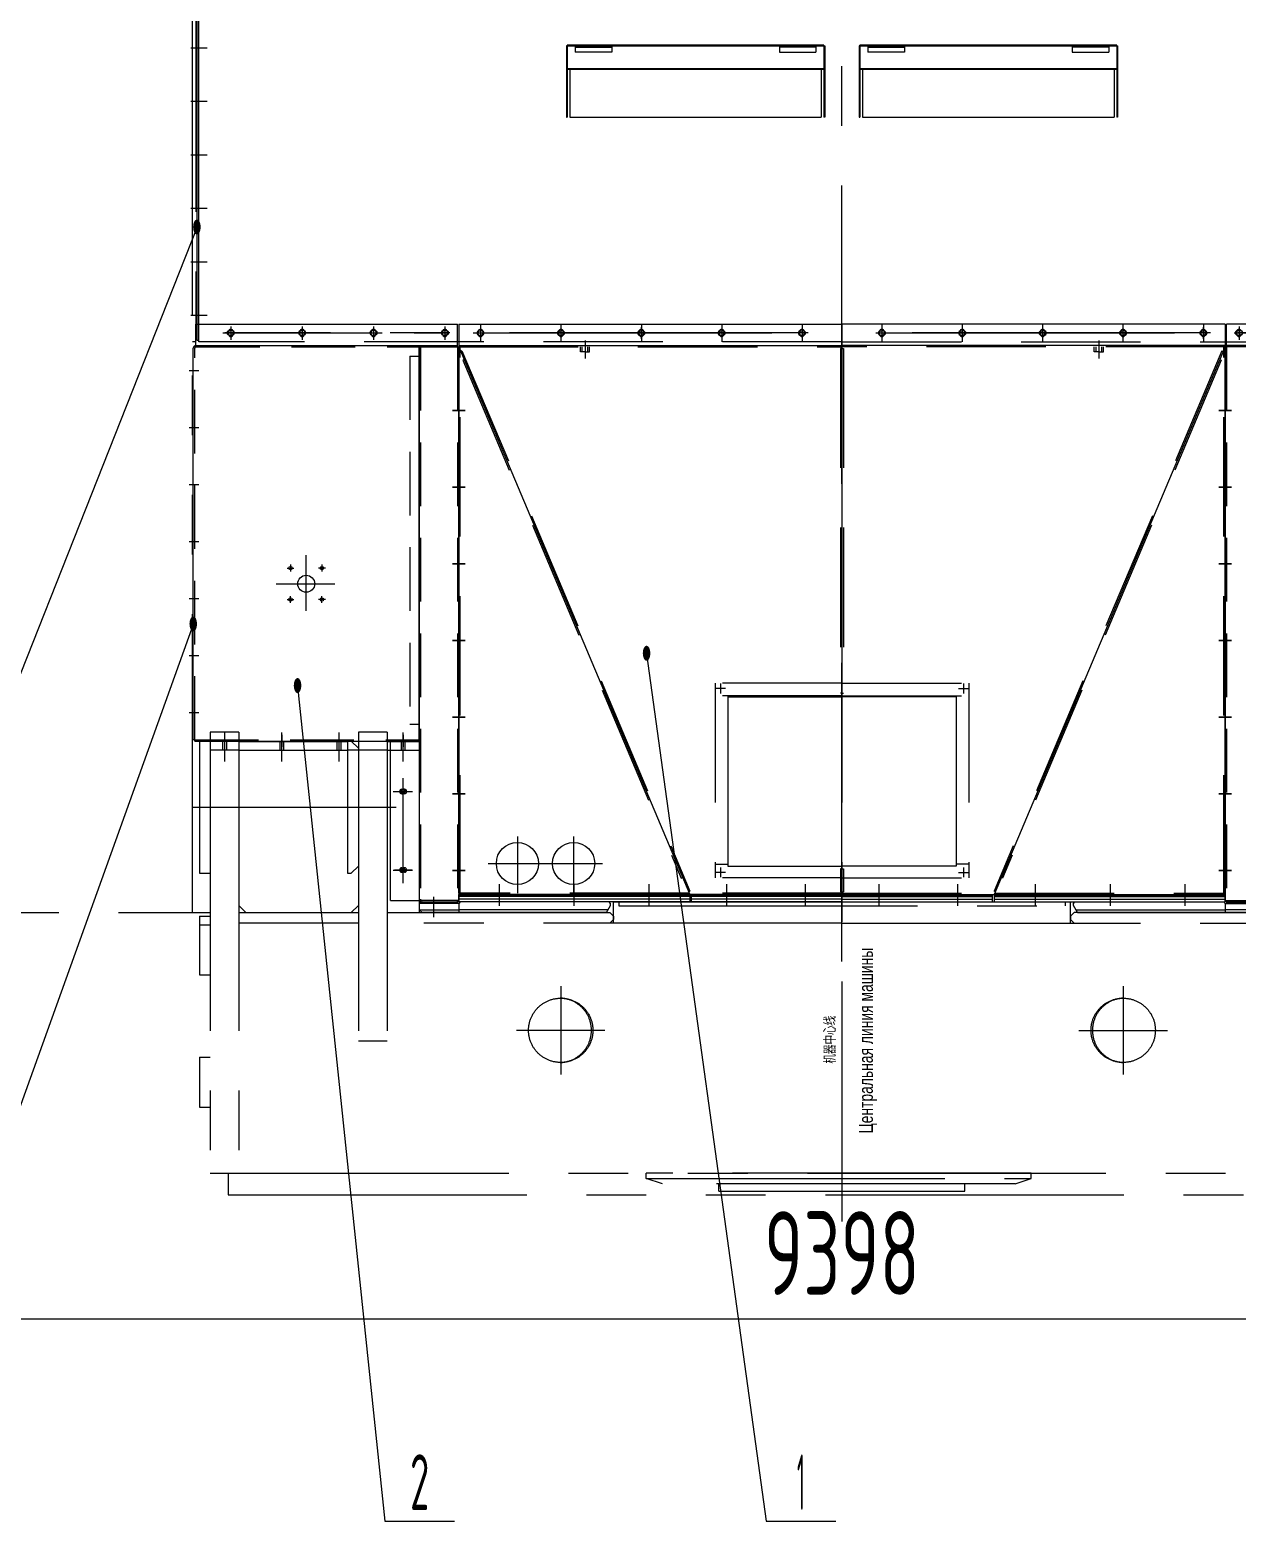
# Model space of a CAD drawing. Header units: millimetres. Extents: x 0 to 35700, y -969 to 25245.
# Drawn here: x 23688 to 27984, y 15188 to 20497 of the extents above; entities that cross this region are included whole.
import ezdxf
from ezdxf.enums import TextEntityAlignment as Align

# ---------------------------------------------------------------- set-up
doc = ezdxf.new("R2010")
doc.units = ezdxf.units.MM
doc.header["$LTSCALE"] = 850
for name, pattern in [('F', [0.75, 0.5, -0.25]), ('G', [2, 1.25, -0.25, 0.25, -0.25]), ('K', [2.5, 1.25, -0.25, 0.25, -0.25, 0.25, -0.25])]:
    doc.linetypes.add(name, pattern=pattern)
for name, color, linetype in [('01', 7, 'Continuous'), ('02', 1, 'Continuous'), ('04', 2, 'F'), ('05', 4, 'G'), ('07', 6, 'K'), ('08', 1, 'Continuous'), ('11', 3, 'Continuous')]:
    doc.layers.add(name, color=color, linetype=linetype)
doc.styles.get("Standard").update_dxf_attribs({"font": 'isocp', "width": 0.707, "bigfont": 'intecad.shx'})
doc.dimstyles.new('INTE', dxfattribs={"dimscale": 85, "dimtxt": 3.5, "dimasz": 3, "dimexe": 3, "dimexo": 0, "dimgap": 1, "dimtad": 1, "dimdec": 0, "dimdsep": 46, "dimtxsty": 'Standard', "dimcen": 0, "dimclrd": 1, "dimclre": 1, "dimclrt": 3, "dimaunit": 1, "dimadec": 0, "dimazin": 0, "dimtfac": 1, "dimtmove": 0, "dimatfit": 0, "dimfxl": 1, "dimarcsym": 0})

# ---------------------------------------------------------------- blocks, each defined once
blk = doc.blocks.new('000')
at = {"layer": '07', "color": 6, "linetype": 'K'}
for p, q in [((6177, 3670.5), (6177, 3200.5)), ((6177, 3670.5), (6215, 3670.5)), ((6317, 3702.5), (6215, 3702.5)), ((6215, 3702.5), (6215, 2133.5)), ((6317, 3669.2), (6215, 3669.2)), ((6258.9, 3669.2), (6258.9, 3638.5)), ((6265.9, 3701.9), (6265.9, 3598.2)), ((6272.9, 3669.2), (6272.9, 3638.5)), ((6317, 3702.5), (6317, 2133.5)), ((6317, 3669.2), (6704, 3669.2)), ((6462.1, 3669.2), (6462.1, 3638.5)), ((6469.1, 3701.9), (6469.1, 3598.2)), ((6476.1, 3669.2), (6476.1, 3638.5)), ((6665.3, 3669.2), (6665.3, 3638.5)), ((6672.3, 3701.9), (6672.3, 3598.2)), ((6679.3, 3669.2), (6679.3, 3638.5)), ((6704, 3670.5), (6704, 3200.5)), ((6717, 3670.5), (6704, 3670.5)), ((6844, 3669.2), (6704, 3669.2)), ((6742, 3645.5), (6717, 3670.5)), ((6742, 3702.5), (6742, 2603.5)), ((6844, 3702.5), (6742, 3702.5)), ((6844, 3702.5), (6844, 2603.5)), ((6844, 3669.2), (6958, 3669.2)), ((6893.9, 3669.2), (6893.9, 3638.5)), ((6900.9, 3701.9), (6900.9, 3598.2)), ((6907.9, 3669.2), (6907.9, 3638.5)), ((6958, 3669.2), (6958, 3060.5)), ((6317, 3638.5), (6215, 3638.5)), ((6317, 3638.5), (6704, 3638.5)), ((6844, 3638.5), (6704, 3638.5)), ((6844, 3638.5), (6958, 3638.5)), ((6900.9, 3539.7), (6900.9, 3165.9)), ((6865.4, 3491.4), (6935, 3491.4)), ((6151.7, 3435.5), (6876.8, 3435.5)), ((6177, 3200.5), (6215, 3200.5)), ((6704, 3200.5), (6717, 3200.5)), ((6742, 3225.5), (6717, 3200.5)), ((6865.4, 3212), (6935, 3212)), ((6317, 3085.5), (6342, 3060.5)), ((6717, 3060.5), (6742, 3085.5)), ((7650, 3098.5), (9276, 3098.5)), ((7650, 3022.5), (7650, 3098.5)), ((7669.3, 3098.5), (7669.3, 3085)), ((7669.3, 3085), (9256.8, 3085)), ((9256.8, 3098.5), (9256.8, 3085)), ((9276, 3022.5), (9276, 3098.5)), ((6177, 3047.5), (6177, 2838.5)), ((6177, 3047.5), (6215, 3047.5)), ((6317, 3060.5), (6742, 3060.5)), ((6844, 3060.5), (7637, 3060.5)), ((7650, 3047.5), (7637, 3060.5)), ((7650, 3035.5), (7637, 3022.5)), ((7650, 3047.5), (7650, 3035.5)), ((9276, 3047.5), (9289, 3060.5)), ((9276, 3047.5), (9276, 3035.5)), ((9276, 3035.5), (9289, 3022.5)), ((10082, 3060.5), (9289, 3060.5)), ((6177, 3016.5), (6215, 3016.5)), ((6740, 3022.5), (6317, 3022.5)), ((8463, 3022.5), (6845, 3022.5)), ((8463, 3022.5), (10082, 3022.5)), ((6177, 2838.5), (6215, 2838.5)), ((7462.2, 2798.8), (7462.2, 2484.1)), ((9463.8, 2798.8), (9463.8, 2484.1)), ((6844, 2603.5), (6742, 2603.5)), ((7619.6, 2641.5), (7304.8, 2641.5)), ((9306.4, 2641.5), (9621.2, 2641.5)), ((6177, 2546.5), (6177, 2368.5)), ((6177, 2546.5), (6215, 2546.5)), ((6177, 2368.5), (6215, 2368.5)), ((6215, 2133.5), (10711, 2133.5)), ((6279, 2133.5), (6279, 2056.3)), ((9136, 2133.5), (7766.8, 2133.5)), ((7766.8, 2114.5), (7766.8, 2133.5)), ((9136, 2114.5), (9136, 2133.5)), ((7766.8, 2114.5), (9136, 2114.5)), ((7823.8, 2095.5), (7766.8, 2114.5)), ((9079, 2095.5), (7823.8, 2095.5)), ((8025.3, 2069), (8025.3, 2095.5)), ((8900.8, 2069), (8900.8, 2095.5)), ((9079, 2095.5), (9136, 2114.5)), ((6279, 2056.3), (10647, 2056.3)), ((8025.3, 2069), (8900.8, 2069))]:
    blk.add_line(p, q, dxfattribs=at)
for centre, radius in [((6900.9, 3491.4), 7), ((6900.9, 3212), 7), ((7462.2, 2641.5), 114.5), ((9463.8, 2641.5), 114.5)]:
    blk.add_circle(centre, radius, dxfattribs=at)
for centre, start, end in [((7457.1, 2641.5), 271.2786, 88.7214), ((9468.9, 2641.5), 91.2786, 268.7214)]:
    blk.add_arc(centre, 114.5, start, end, dxfattribs=at)
at = {"layer": '11', "color": 3, "linetype": 'Continuous', "insert": (8399.5, 2522.9), "char_height": 42, "width": 331.632, "attachment_point": 1, "rotation": 90}
blk.add_mtext('机器中心线', dxfattribs=at)
blk = doc.blocks.new('103')
at = {"ltscale": 0.533333}
for p, q in [((3546.7, 6629.2), (4478.7, 6629.2)), ((3546.7, 6629.2), (3546.7, 6553.2)), ((3538.7, 5149.2), (3538.7, 6543.2)), ((3546.7, 6553.2), (4478.7, 6553.2)), ((4342.7, 5144.2), (4342.7, 6553.2)), ((4342.7, 6548.2), (4342.7, 4582.2)), ((4342.7, 6548.2), (4483.7, 6548.2)), ((4483.7, 6548.2), (4483.7, 4577.2)), ((3543.7, 5149.2), (3538.7, 5149.2)), ((3543.7, 5144.2), (3543.7, 5149.2)), ((3543.7, 5144.2), (4342.7, 5144.2)), ((4240.7, 5144.2), (4342.7, 5144.2)), ((4240.7, 4577.2), (4240.7, 5144.2)), ((4240.7, 4577.2), (4342.7, 4577.2)), ((4344, 4577.2), (4342.7, 4577.2)), ((4342.7, 4572.2), (4478.7, 4572.2)), ((4342.7, 4572.2), (4342.7, 4566.2)), ((4342.7, 4569.2), (4478.7, 4569.2)), ((4483.7, 4566.2), (4342.7, 4566.2)), ((4342.7, 4566.2), (4342.7, 4544.2)), ((4483.7, 4577.2), (4352.7, 4577.2)), ((4478.7, 4572.2), (4478.7, 4577.2)), ((4478.7, 4572.2), (4478.7, 4566.2)), ((4483.7, 4566.2), (4483.7, 4534.2)), ((4342.7, 4544.2), (4483.7, 4544.2)), ((4342.7, 4544.2), (4352.7, 4534.2)), ((4483.7, 4534.2), (4352.7, 4534.2))]:
    blk.add_line(p, q, dxfattribs=at)
blk.add_arc((4352.7, 4582.2), 10, 180, 270, dxfattribs=at)
at = {"layer": '01', "color": 7, "linetype": 'Continuous', "ltscale": 0.533333}
for p, q in [((3667.2, 6606.2), (3672.2, 6606.2)), ((3667.2, 6590.2), (3672.2, 6590.2)), ((3677.2, 6606.2), (3672.2, 6606.2)), ((3677.2, 6590.2), (3672.2, 6590.2)), ((3921.2, 6606.2), (3926.2, 6606.2)), ((3921.2, 6590.2), (3926.2, 6590.2)), ((3931.2, 6606.2), (3926.2, 6606.2)), ((3931.2, 6590.2), (3926.2, 6590.2)), ((4175.2, 6606.2), (4180.2, 6606.2)), ((4175.2, 6590.2), (4180.2, 6590.2)), ((4185.2, 6606.2), (4180.2, 6606.2)), ((4185.2, 6590.2), (4180.2, 6590.2)), ((4429.2, 6606.2), (4434.2, 6606.2)), ((4429.2, 6590.2), (4434.2, 6590.2)), ((4439.2, 6606.2), (4434.2, 6606.2)), ((4439.2, 6590.2), (4434.2, 6590.2)), ((4342.7, 6548.2), (4478.7, 6548.2)), ((4280.7, 4973.2), (4285.7, 4973.2)), ((4280.7, 4957.2), (4285.7, 4957.2)), ((4290.7, 4973.2), (4285.7, 4973.2)), ((4290.7, 4957.2), (4285.7, 4957.2)), ((4280.7, 4694.2), (4285.7, 4694.2)), ((4280.7, 4678.2), (4285.7, 4678.2)), ((4290.7, 4694.2), (4285.7, 4694.2)), ((4290.7, 4678.2), (4285.7, 4678.2))]:
    blk.add_line(p, q, dxfattribs=at)
at = {"layer": '01', "ltscale": 0.533333}
blk.add_line((4478.7, 6548.2), (4478.7, 6629.2), dxfattribs=at)
at = {"layer": '01'}
for centre, radius in [((3884.7, 5761), 6), ((3940.7, 5705), 30), ((3996.7, 5761), 6), ((3884.7, 5649), 6), ((3996.7, 5649), 6)]:
    blk.add_circle(centre, radius, dxfattribs=at)
at = {"layer": '01', "color": 7, "linetype": 'Continuous', "ltscale": 0.533333}
for centre, radius, start, end in [((3667.2, 6598.2), 8, 90, 270), ((3677.2, 6598.2), 8, 270, 90), ((3921.2, 6598.2), 8, 90, 270), ((3931.2, 6598.2), 8, 270, 90), ((4175.2, 6598.2), 8, 90, 270), ((4185.2, 6598.2), 8, 270, 90), ((4429.2, 6598.2), 8, 90, 270), ((4439.2, 6598.2), 8, 270, 90), ((3548.7, 6543.2), 10, 90, 180), ((4280.7, 4965.2), 8, 90, 270), ((4290.7, 4965.2), 8, 270, 90), ((4280.7, 4686.2), 8, 90, 270), ((4290.7, 4686.2), 8, 270, 90)]:
    blk.add_arc(centre, radius, start, end, dxfattribs=at)
at = {"layer": '04', "color": 2, "linetype": 'F', "ltscale": 0.533333}
for p, q in [((3543.7, 5149.2), (3543.7, 6543.2)), ((3548.7, 6548.2), (4342.7, 6548.2)), ((4347.7, 6548.2), (4347.7, 4582.2)), ((4478.7, 6548.2), (4478.7, 4577.2)), ((4309.2, 6514.7), (4342.7, 6514.7)), ((4309.2, 6514.7), (4309.2, 5204.8)), ((4309.2, 5204.8), (4342.7, 5204.8)), ((3543.7, 5149.2), (4342.7, 5149.2))]:
    blk.add_line(p, q, dxfattribs=at)
for centre, start, end in [((3548.7, 6543.2), 90, 180), ((4352.7, 4582.2), 180, 270)]:
    blk.add_arc(centre, 5, start, end, dxfattribs=at)
at = {"layer": '05', "color": 4, "linetype": 'G', "ltscale": 0.533333}
for p, q in [((3644.2, 6598.2), (4459.7, 6598.2)), ((3672.2, 6620.5), (3672.2, 6573.7)), ((3926.2, 6620.5), (3926.2, 6573.7)), ((4180.2, 6620.5), (4180.2, 6573.7)), ((4434.2, 6620.5), (4434.2, 6573.7)), ((4460.8, 6322.2), (4506.5, 6322.2)), ((4460.8, 6049.2), (4506.5, 6049.2)), ((4460.8, 5776.2), (4506.5, 5776.2)), ((4460.8, 5503.2), (4506.5, 5503.2)), ((3524.3, 5246.2), (3558, 5246.2)), ((4460.8, 5230.2), (4506.5, 5230.2)), ((3650.2, 5167.7), (3650.2, 5124.4)), ((3853.4, 5167.7), (3853.4, 5124.4)), ((4056.6, 5167.7), (4056.6, 5124.4)), ((4285.2, 5167.7), (4285.2, 5124.4)), ((4285.7, 4654.7), (4285.7, 4999.1)), ((4254.4, 4965.2), (4317.5, 4965.2)), ((4460.8, 4957.2), (4506.5, 4957.2)), ((4254.4, 4686.2), (4317.5, 4686.2)), ((4460.8, 4684.2), (4506.5, 4684.2)), ((4393.7, 4590), (4393.7, 4517.5))]:
    blk.add_line(p, q, dxfattribs=at)
at = {"layer": '05', "color": 4, "linetype": 'G'}
for p, q in [((3940.7, 5608.2), (3940.7, 5807)), ((3940.7, 5608.2), (3940.7, 5807)), ((3833.9, 5705), (4042.3, 5705))]:
    blk.add_line(p, q, dxfattribs=at)
at = {"layer": '05'}
for p, q in [((3872.4, 5761), (3897, 5761)), ((3884.7, 5773.3), (3884.7, 5748.7)), ((4009, 5761), (3984.4, 5761)), ((3996.7, 5773.3), (3996.7, 5748.7)), ((3872.4, 5649), (3897, 5649)), ((3884.7, 5636.7), (3884.7, 5661.3)), ((4009, 5649), (3984.4, 5649)), ((3996.7, 5636.7), (3996.7, 5661.3))]:
    blk.add_line(p, q, dxfattribs=at)
blk = doc.blocks.new('*U45')
at = {"layer": '01'}
for p, q in [((-10.8, 0), (-10.8, 10)), ((-10.8, 10), (0, 10)), ((-10.8, 6), (0, 6)), ((0, 10), (0, 0)), ((0, -10), (0, 0)), ((-10.8, 0), (-10.8, -10)), ((-10.8, -6), (0, -6)), ((-10.8, -10), (0, -10))]:
    blk.add_line(p, q, dxfattribs=at)
at = {"layer": '05'}
blk.add_line((-11.9, 0), (1.1, 0), dxfattribs=at)
blk = doc.blocks.new('104')
at = {"ltscale": 0.533333}
for p, q in [((11273.8, 6935), (10341.8, 6935)), ((11273.8, 6935), (11273.8, 6859)), ((10336.8, 6854), (10336.8, 4883)), ((10477.8, 6854), (10336.8, 6854)), ((11273.8, 6859), (10341.8, 6859)), ((10477.8, 5450), (10477.8, 6859)), ((10477.8, 6854), (10477.8, 4888)), ((11281.8, 5455), (11281.8, 6849)), ((11276.8, 5450), (10477.8, 5450)), ((10579.8, 5450), (10477.8, 5450)), ((10579.8, 4883), (10579.8, 5450)), ((11276.8, 5455), (11281.8, 5455)), ((11276.8, 5450), (11276.8, 5455)), ((10336.8, 4883), (10467.8, 4883)), ((10336.8, 4872), (10477.8, 4872)), ((10336.8, 4872), (10336.8, 4840)), ((10477.8, 4850), (10336.8, 4850)), ((10336.8, 4840), (10467.8, 4840)), ((10341.8, 4878), (10341.8, 4883)), ((10477.8, 4878), (10341.8, 4878)), ((10341.8, 4878), (10341.8, 4872)), ((10477.8, 4875), (10341.8, 4875)), ((10477.8, 4850), (10467.8, 4840)), ((10476.5, 4883), (10477.8, 4883)), ((10579.8, 4883), (10477.8, 4883)), ((10477.8, 4878), (10477.8, 4872)), ((10477.8, 4872), (10477.8, 4850))]:
    blk.add_line(p, q, dxfattribs=at)
blk.add_arc((10467.8, 4888), 10, 270, 0, dxfattribs=at)
at = {"layer": '01', "ltscale": 0.533333}
blk.add_line((10341.8, 6854), (10341.8, 6935), dxfattribs=at)
at = {"layer": '01', "color": 7, "linetype": 'Continuous', "ltscale": 0.533333}
for p, q in [((10381.3, 6912), (10386.3, 6912)), ((10391.3, 6912), (10386.3, 6912)), ((10635.3, 6912), (10640.3, 6912)), ((10645.3, 6912), (10640.3, 6912)), ((10889.3, 6912), (10894.3, 6912)), ((10899.3, 6912), (10894.3, 6912)), ((11143.3, 6912), (11148.3, 6912)), ((11153.3, 6912), (11148.3, 6912)), ((10477.8, 6854), (10341.8, 6854)), ((10381.3, 6896), (10386.3, 6896)), ((10391.3, 6896), (10386.3, 6896)), ((10635.3, 6896), (10640.3, 6896)), ((10645.3, 6896), (10640.3, 6896)), ((10889.3, 6896), (10894.3, 6896)), ((10899.3, 6896), (10894.3, 6896)), ((11143.3, 6896), (11148.3, 6896)), ((11153.3, 6896), (11148.3, 6896)), ((10529.8, 5279), (10534.8, 5279)), ((10529.8, 5263), (10534.8, 5263)), ((10539.8, 5279), (10534.8, 5279)), ((10539.8, 5263), (10534.8, 5263)), ((10529.8, 5000), (10534.8, 5000)), ((10539.8, 5000), (10534.8, 5000)), ((10529.8, 4984), (10534.8, 4984)), ((10539.8, 4984), (10534.8, 4984))]:
    blk.add_line(p, q, dxfattribs=at)
at = {"layer": '01'}
for p, q in [((10570.8, 6643.4), (10570.8, 6385.8)), ((10574.3, 6643.4), (10570.8, 6643.4)), ((11164.3, 6646.9), (10574.3, 6646.9)), ((10574.3, 6646.9), (10574.3, 6385.8)), ((11164.3, 6641.7), (10574.3, 6641.7)), ((11164.3, 6638.2), (10574.3, 6638.2)), ((10661.3, 6429.4), (10661.3, 6638.2)), ((11077.3, 6429.4), (11077.3, 6638.2)), ((11164.3, 6646.9), (11164.3, 6385.8)), ((11167.8, 6643.4), (11164.3, 6643.4)), ((11167.8, 6643.4), (11167.8, 6385.8)), ((11164.3, 6429.4), (10574.3, 6429.4)), ((11164.3, 6425.9), (10574.3, 6425.9)), ((11164.3, 6385.8), (10574.3, 6385.8)), ((11276.8, 6176.6), (11281.8, 6176.6)), ((11276.8, 6176.6), (11276.8, 6098.1)), ((11281.8, 6176.6), (11281.8, 6098.1))]:
    blk.add_line(p, q, dxfattribs=at)
at = {"layer": '01', "color": 7, "linetype": 'Continuous'}
for p, q in [((10654.8, 6648.5), (10654.8, 6425.9)), ((11083.8, 6648.5), (11083.8, 6425.9))]:
    blk.add_line(p, q, dxfattribs=at)
at = {"layer": '01'}
for centre in [(10645.3, 6658.2), (10758.3, 6658.2), (10869.3, 6658.2), (10980.3, 6658.2), (11093.3, 6658.2), (10645.3, 6562.7), (11093.3, 6562.7), (10645.3, 6470.5), (11093.3, 6470.5), (10645.3, 6375), (10758.3, 6375), (10869.3, 6375), (10980.3, 6375), (11093.3, 6375)]:
    blk.add_circle(centre, 4, dxfattribs=at)
at = {"layer": '01', "color": 7, "linetype": 'Continuous', "ltscale": 0.533333}
for centre, radius, start, end in [((10381.3, 6904), 8, 90, 270), ((10391.3, 6904), 8, 270, 90), ((10635.3, 6904), 8, 90, 270), ((10645.3, 6904), 8, 270, 90), ((10889.3, 6904), 8, 90, 270), ((10899.3, 6904), 8, 270, 90), ((11143.3, 6904), 8, 90, 270), ((11153.3, 6904), 8, 270, 90), ((11271.8, 6849), 10, 0, 90), ((10529.8, 5271), 8, 90, 270), ((10539.8, 5271), 8, 270, 90), ((10529.8, 4992), 8, 90, 270), ((10539.8, 4992), 8, 270, 90)]:
    blk.add_arc(centre, radius, start, end, dxfattribs=at)
at = {"layer": '02'}
for centre, start, end in [((10645.3, 6658.2), 260, 170), ((10758.3, 6658.2), 260, 170), ((10869.3, 6658.2), 260, 170), ((10980.3, 6658.2), 260, 170), ((11093.3, 6658.2), 260, 170), ((10645.3, 6562.7), 260, 170), ((11093.3, 6562.7), 10, 280), ((10645.3, 6470.5), 260, 170), ((11093.3, 6470.5), 10, 280), ((10645.3, 6375), 260, 170), ((10758.3, 6375), 260, 170), ((10869.3, 6375), 260, 170), ((10980.3, 6375), 260, 170), ((11093.3, 6375), 260, 170)]:
    blk.add_arc(centre, 5, start, end, dxfattribs=at)
at = {"layer": '04', "color": 2, "linetype": 'F', "ltscale": 0.533333}
for p, q in [((10341.8, 6854), (10341.8, 4883)), ((10472.8, 6854), (10472.8, 4888)), ((11271.8, 6854), (10477.8, 6854)), ((11276.8, 5455), (11276.8, 6849)), ((10511.3, 6820.5), (10477.8, 6820.5)), ((10511.3, 6820.5), (10511.3, 5510.6)), ((10511.3, 5510.6), (10477.8, 5510.6)), ((11276.8, 5455), (10477.8, 5455))]:
    blk.add_line(p, q, dxfattribs=at)
at = {"layer": '04', "color": 2, "linetype": 'F'}
for p, q in [((11276.3, 6679), (10511.3, 6679)), ((11276.3, 6674.9), (10511.3, 6674.9)), ((11083.8, 6648.5), (10654.8, 6648.5)), ((11083.8, 6646.8), (10654.8, 6646.8)), ((11276.3, 6679), (11276.3, 6361.6)), ((10654.8, 6425.9), (10654.8, 6386.2)), ((10661.3, 6429.4), (10661.3, 6387.9)), ((11077.3, 6429.4), (11077.3, 6387.9)), ((11083.8, 6425.9), (11083.8, 6386.2)), ((11083.8, 6387.9), (10654.8, 6387.9)), ((11083.8, 6386.2), (10654.8, 6386.2)), ((11276.3, 6365.7), (10511.3, 6365.7)), ((11276.3, 6361.6), (10511.3, 6361.6))]:
    blk.add_line(p, q, dxfattribs=at)
at = {"layer": '04', "color": 2, "linetype": 'F', "ltscale": 0.533333}
for centre, start, end in [((11271.8, 6849), 0, 90), ((10467.8, 4888), 270, 0)]:
    blk.add_arc(centre, 5, start, end, dxfattribs=at)
at = {"layer": '05', "color": 4, "linetype": 'G', "ltscale": 0.533333}
for p, q in [((11176.3, 6904), (10360.8, 6904)), ((10386.3, 6926.3), (10386.3, 6879.5)), ((10640.3, 6926.3), (10640.3, 6879.5)), ((10894.3, 6926.3), (10894.3, 6879.5)), ((11148.3, 6926.3), (11148.3, 6879.5)), ((10359.7, 6628), (10314, 6628)), ((10359.7, 6355), (10314, 6355)), ((10359.7, 6082), (10314, 6082)), ((10359.7, 5809), (10314, 5809)), ((10359.7, 5536), (10314, 5536)), ((11296.2, 5552), (11262.5, 5552)), ((10535.3, 5473.5), (10535.3, 5430.2)), ((10763.9, 5473.5), (10763.9, 5430.2)), ((10967.1, 5473.5), (10967.1, 5430.2)), ((11170.3, 5473.5), (11170.3, 5430.2)), ((10359.7, 5263), (10314, 5263)), ((10566.1, 5271), (10503, 5271)), ((10534.8, 4960.4), (10534.8, 5304.9)), ((10566.1, 4992), (10503, 4992)), ((10359.7, 4990), (10314, 4990)), ((10426.8, 4895.7), (10426.8, 4823.2))]:
    blk.add_line(p, q, dxfattribs=at)
at = {"layer": '05', "color": 4, "linetype": 'G'}
for p, q in [((11109.4, 6658.2), (10627.5, 6658.2)), ((10717.3, 6655.9), (10717.3, 6620.1)), ((10869.3, 6655.9), (10869.3, 6620.1)), ((11021.3, 6655.9), (11021.3, 6620.1)), ((10717.3, 6443.7), (10717.3, 6407.9)), ((10869.3, 6443.7), (10869.3, 6407.9)), ((11021.3, 6443.7), (11021.3, 6407.9)), ((11109.4, 6375), (10627.5, 6375))]:
    blk.add_line(p, q, dxfattribs=at)
at = {"layer": '05'}
for p, q in [((10653.3, 6658.2), (10637.3, 6658.2)), ((10645.3, 6666.2), (10645.3, 6650.2)), ((10766.3, 6658.2), (10750.3, 6658.2)), ((10758.3, 6666.2), (10758.3, 6650.2)), ((10877.3, 6658.2), (10861.3, 6658.2)), ((10869.3, 6666.2), (10869.3, 6650.2)), ((10988.3, 6658.2), (10972.3, 6658.2)), ((10980.3, 6666.2), (10980.3, 6650.2)), ((11101.3, 6658.2), (11085.3, 6658.2)), ((11093.3, 6666.2), (11093.3, 6650.2)), ((10653.3, 6562.7), (10637.3, 6562.7)), ((10645.3, 6570.7), (10645.3, 6554.7)), ((11085.3, 6562.7), (11101.3, 6562.7)), ((11093.3, 6570.7), (11093.3, 6554.7)), ((10645.3, 6478.5), (10645.3, 6462.5)), ((11093.3, 6478.5), (11093.3, 6462.5)), ((10653.3, 6470.5), (10637.3, 6470.5)), ((11085.3, 6470.5), (11101.3, 6470.5)), ((10653.3, 6375), (10637.3, 6375)), ((10645.3, 6383), (10645.3, 6367)), ((10766.3, 6375), (10750.3, 6375)), ((10758.3, 6383), (10758.3, 6367)), ((10877.3, 6375), (10861.3, 6375)), ((10869.3, 6383), (10869.3, 6367)), ((10988.3, 6375), (10972.3, 6375)), ((10980.3, 6383), (10980.3, 6367)), ((11101.3, 6375), (11085.3, 6375)), ((11093.3, 6383), (11093.3, 6367))]:
    blk.add_line(p, q, dxfattribs=at)
at = {"layer": '01'}
for p, rotation in [((10717.3, 6638.2), 90), ((10869.3, 6638.2), 90), ((11021.3, 6638.2), 90), ((10574.3, 6535.8), 180), ((10717.3, 6440.2), 90), ((10869.3, 6440.2), 90), ((11021.3, 6440.2), 90)]:
    blk.add_blockref('*U45', p, dxfattribs=dict(at, rotation=rotation))
at = {"layer": '01', "xscale": -1, "rotation": 180}
blk.add_blockref('*U45', (11164.3, 6535.8), dxfattribs=at)
blk = doc.blocks.new('206')
for p, q in [((34132.8, 23132.5), (34132.8, 21625.5)), ((34139.3, 21619.5), (34139.3, 23138.5))]:
    blk.add_line(p, q)
at = {"layer": '01', "color": 7, "linetype": 'Continuous'}
for p, q in [((35447.8, 22673.5), (36366.8, 22673.5)), ((35447.8, 22673.5), (35447.8, 22419.5)), ((36364.3, 22676), (35450.3, 22676)), ((35450.3, 22673.5), (35450.3, 22676)), ((35450.3, 22676), (35450.3, 22673.5)), ((35450.3, 22676), (35450.3, 22676)), ((35450.3, 22676), (35450.3, 22676)), ((35450.3, 22673.5), (35450.3, 22419.5)), ((36364.3, 22673.5), (36364.3, 22419.5)), ((36366.8, 22673.5), (36366.8, 22419.5)), ((36489.8, 22673.5), (37408.8, 22673.5)), ((36489.8, 22673.5), (36489.8, 22419.5)), ((37406.3, 22676), (36492.3, 22676)), ((36492.3, 22676), (36492.3, 22676)), ((36492.3, 22676), (36492.3, 22676)), ((36492.3, 22676), (36492.3, 22673.5)), ((36492.3, 22673.5), (36492.3, 22676)), ((36492.3, 22673.5), (36492.3, 22419.5)), ((37406.3, 22673.5), (37406.3, 22419.5)), ((37408.8, 22673.5), (37408.8, 22419.5)), ((36366.8, 22589.4), (35447.8, 22589.4)), ((36364.3, 22591.2), (35450.3, 22591.2)), ((35459.8, 22589.4), (35459.8, 22419.5)), ((36354.8, 22589.4), (36354.8, 22419.5)), ((37408.8, 22589.4), (36489.8, 22589.4)), ((37406.3, 22591.2), (36492.3, 22591.2)), ((36501.8, 22589.4), (36501.8, 22419.5)), ((37396.8, 22589.4), (37396.8, 22419.5)), ((35447.8, 22419.5), (35450.3, 22419.5)), ((35459.8, 22419.5), (36354.8, 22419.5)), ((36366.8, 22419.5), (36364.3, 22419.5)), ((36489.8, 22419.5), (36492.3, 22419.5)), ((36501.8, 22419.5), (37396.8, 22419.5)), ((37408.8, 22419.5), (37406.3, 22419.5)), ((34245.3, 21656.5), (34245.3, 21651.5)), ((34245.3, 21646.5), (34245.3, 21651.5)), ((34261.3, 21656.5), (34261.3, 21651.5)), ((34261.3, 21646.5), (34261.3, 21651.5)), ((34499.3, 21656.5), (34499.3, 21651.5)), ((34499.3, 21646.5), (34499.3, 21651.5)), ((34515.3, 21656.5), (34515.3, 21651.5)), ((34515.3, 21646.5), (34515.3, 21651.5)), ((34753.3, 21656.5), (34753.3, 21651.5)), ((34753.3, 21646.5), (34753.3, 21651.5)), ((34769.3, 21656.5), (34769.3, 21651.5)), ((34769.3, 21646.5), (34769.3, 21651.5)), ((35007.3, 21656.5), (35007.3, 21651.5)), ((35007.3, 21646.5), (35007.3, 21651.5)), ((35023.3, 21656.5), (35023.3, 21651.5)), ((35023.3, 21646.5), (35023.3, 21651.5)), ((35134.3, 21656.5), (35134.3, 21651.5)), ((35134.3, 21646.5), (35134.3, 21651.5)), ((35150.3, 21656.5), (35150.3, 21651.5)), ((35150.3, 21646.5), (35150.3, 21651.5)), ((35420.3, 21656.5), (35420.3, 21651.5)), ((35420.3, 21646.5), (35420.3, 21651.5)), ((35436.3, 21656.5), (35436.3, 21651.5)), ((35436.3, 21646.5), (35436.3, 21651.5)), ((35706.3, 21656.5), (35706.3, 21651.5)), ((35706.3, 21646.5), (35706.3, 21651.5)), ((35722.3, 21656.5), (35722.3, 21651.5)), ((35722.3, 21646.5), (35722.3, 21651.5)), ((35992.3, 21656.5), (35992.3, 21651.5)), ((35992.3, 21646.5), (35992.3, 21651.5)), ((36008.3, 21656.5), (36008.3, 21651.5)), ((36008.3, 21646.5), (36008.3, 21651.5)), ((36278.3, 21656.5), (36278.3, 21651.5)), ((36278.3, 21646.5), (36278.3, 21651.5)), ((36294.3, 21656.5), (36294.3, 21651.5)), ((36294.3, 21646.5), (36294.3, 21651.5)), ((36562.3, 21656.5), (36562.3, 21651.5)), ((36562.3, 21646.5), (36562.3, 21651.5)), ((36578.3, 21656.5), (36578.3, 21651.5)), ((36578.3, 21646.5), (36578.3, 21651.5)), ((36848.3, 21656.5), (36848.3, 21651.5)), ((36848.3, 21646.5), (36848.3, 21651.5)), ((36864.3, 21656.5), (36864.3, 21651.5)), ((36864.3, 21646.5), (36864.3, 21651.5)), ((37134.3, 21656.5), (37134.3, 21651.5)), ((37134.3, 21646.5), (37134.3, 21651.5)), ((37150.3, 21656.5), (37150.3, 21651.5)), ((37150.3, 21646.5), (37150.3, 21651.5)), ((37420.3, 21656.5), (37420.3, 21651.5)), ((37420.3, 21646.5), (37420.3, 21651.5)), ((37436.3, 21656.5), (37436.3, 21651.5)), ((37436.3, 21646.5), (37436.3, 21651.5)), ((37706.3, 21656.5), (37706.3, 21651.5)), ((37706.3, 21646.5), (37706.3, 21651.5)), ((37722.3, 21656.5), (37722.3, 21651.5)), ((37722.3, 21646.5), (37722.3, 21651.5)), ((37833.3, 21656.5), (37833.3, 21651.5)), ((37833.3, 21646.5), (37833.3, 21651.5))]:
    blk.add_line(p, q, dxfattribs=at)
for centre, start, end in [((34253.3, 21656.5), 0, 180), ((34507.3, 21656.5), 0, 180), ((34761.3, 21656.5), 0, 180), ((35015.3, 21656.5), 0, 180), ((35142.3, 21656.5), 0, 180), ((35428.3, 21656.5), 0, 180), ((35714.3, 21656.5), 0, 180), ((36000.3, 21656.5), 0, 180), ((36286.3, 21656.5), 0, 180), ((36570.3, 21656.5), 0, 180), ((36856.3, 21656.5), 0, 180), ((37142.3, 21656.5), 0, 180), ((37428.3, 21656.5), 0, 180), ((37714.3, 21656.5), 0, 180), ((37841.3, 21656.5), 0, 180), ((34253.3, 21646.5), 180, 0), ((34507.3, 21646.5), 180, 0), ((34761.3, 21646.5), 180, 0), ((35015.3, 21646.5), 180, 0), ((35142.3, 21646.5), 180, 0), ((35428.3, 21646.5), 180, 0), ((35714.3, 21646.5), 180, 0), ((36000.3, 21646.5), 180, 0), ((36286.3, 21646.5), 180, 0), ((36570.3, 21646.5), 180, 0), ((36856.3, 21646.5), 180, 0), ((37142.3, 21646.5), 180, 0), ((37428.3, 21646.5), 180, 0), ((37714.3, 21646.5), 180, 0), ((37841.3, 21646.5), 180, 0)]:
    blk.add_arc(centre, 8, start, end, dxfattribs=at)
at = {"layer": '04', "color": 2, "linetype": 'F'}
for p, q in [((35478.8, 22673.5), (35478.8, 22650.5)), ((35478.8, 22671.7), (35608.8, 22671.7)), ((35519, 22673.5), (35519, 22668.5)), ((35568.6, 22673.5), (35568.6, 22668.5)), ((35608.8, 22673.5), (35608.8, 22650.5)), ((36205.8, 22673.5), (36205.8, 22650.5)), ((36335.8, 22671.7), (36205.8, 22671.7)), ((36246, 22673.5), (36246, 22668.5)), ((36295.6, 22673.5), (36295.6, 22668.5)), ((36335.8, 22673.5), (36335.8, 22650.5)), ((36364.3, 22673.5), (36364.3, 22676)), ((36520.8, 22673.5), (36520.8, 22650.5)), ((36520.8, 22671.7), (36650.8, 22671.7)), ((36561, 22673.5), (36561, 22668.5)), ((36610.6, 22673.5), (36610.6, 22668.5)), ((36650.8, 22673.5), (36650.8, 22650.5)), ((37247.8, 22673.5), (37247.8, 22650.5)), ((37377.8, 22671.7), (37247.8, 22671.7)), ((37288, 22673.5), (37288, 22668.5)), ((37337.6, 22673.5), (37337.6, 22668.5)), ((37377.8, 22673.5), (37377.8, 22650.5)), ((37406.3, 22673.5), (37406.3, 22676)), ((35478.8, 22668.5), (35608.8, 22668.5)), ((35608.8, 22650.5), (35478.8, 22650.5)), ((36335.8, 22668.5), (36205.8, 22668.5)), ((36205.8, 22650.5), (36335.8, 22650.5)), ((36520.8, 22668.5), (36650.8, 22668.5)), ((36650.8, 22650.5), (36520.8, 22650.5)), ((37377.8, 22668.5), (37247.8, 22668.5)), ((37247.8, 22650.5), (37377.8, 22650.5)), ((34132.8, 21625.5), (34139.3, 21625.5)), ((36428.3, 21619.5), (34139.3, 21619.5)), ((36428.3, 21619.5), (38717.3, 21619.5))]:
    blk.add_line(p, q, dxfattribs=at)
at = {"layer": '05', "color": 4, "linetype": 'G'}
for p, q in [((34110.8, 22666.5), (34168.8, 22666.5)), ((34110.8, 22476), (34168.8, 22476)), ((34110.8, 22285.5), (34168.8, 22285.5)), ((34110.8, 22095), (34168.8, 22095)), ((34110.8, 21904.5), (34168.8, 21904.5)), ((34110.8, 21714), (34168.8, 21714)), ((34253.3, 21672.3), (34253.3, 21630.1)), ((34507.3, 21672.3), (34507.3, 21630.1)), ((34761.3, 21672.3), (34761.3, 21630.1)), ((35015.3, 21672.3), (35015.3, 21630.1)), ((35142.3, 21672.3), (35142.3, 21630.1)), ((35428.3, 21672.3), (35428.3, 21630.1)), ((35714.3, 21672.3), (35714.3, 21630.1)), ((36000.3, 21672.3), (36000.3, 21630.1)), ((36286.3, 21672.3), (36286.3, 21630.1)), ((36570.3, 21672.3), (36570.3, 21630.1)), ((36856.3, 21672.3), (36856.3, 21630.1)), ((37142.3, 21672.3), (37142.3, 21630.1)), ((37428.3, 21672.3), (37428.3, 21630.1)), ((37714.3, 21672.3), (37714.3, 21630.1)), ((36307.7, 21651.5), (34232.1, 21651.5)), ((36549, 21651.5), (38624.5, 21651.5))]:
    blk.add_line(p, q, dxfattribs=at)
blk = doc.blocks.new('201')
at = {"layer": '07', "color": 6, "linetype": 'K'}
blk.add_line((19045.5, 14122.7), (19045.5, 17780.7), dxfattribs=at)
blk = doc.blocks.new('*D253')
at = {"layer": '08', "color": 1, "lineweight": -2}
for p, q in [((21878.8, 17412.9), (21878.8, 15653.9)), ((31276.8, 17354.6), (31276.8, 15653.9)), ((22133.8, 15908.9), (31021.8, 15908.9))]:
    blk.add_line(p, q, dxfattribs=at)
at = {"layer": '08', "color": 1}
for points in [[(22133.8, 15951.4), (22133.8, 15866.4), (21878.8, 15908.9)], [(31021.8, 15951.4), (31021.8, 15866.4), (31276.8, 15908.9)]]:
    blk.add_solid(points, dxfattribs=at)
at = {"layer": 'Defpoints', "color": 0}
for p in [(21878.8, 17412.9), (31276.8, 17354.6), (31276.8, 15908.9)]:
    blk.add_point(p, dxfattribs=at)
at = {"layer": '08', "color": 3, "insert": (26577.8, 16142.6), "char_height": 297.5, "attachment_point": 5}
blk.add_mtext('9398', dxfattribs=at)

msp = doc.modelspace()

# ---------------------------------------------------------------- linework, layer by layer
for p, q in [((25214.4, 19449.6), (26577.9, 19449.6)), ((25214.4, 19449.6), (25214.4, 19368.6)), ((27941.4, 19449.6), (26577.9, 19449.6)), ((26577.9, 19449.6), (26577.9, 18120.4)), ((26577.9, 19449.6), (26577.9, 18120.4)), ((27941.4, 19449.6), (27941.4, 19368.6)), ((25214.4, 19373.6), (26577.9, 19373.6)), ((25214.4, 17423.6), (25214.4, 19368.6)), ((27941.4, 19373.6), (26577.9, 19373.6)), ((27941.4, 17423.6), (27941.4, 19368.6)), ((26171.4, 18124), (26171.4, 17519.6)), ((26984.4, 18124), (26984.4, 17519.6)), ((26577.9, 17520), (26577.9, 17415.6)), ((26577.9, 17520), (26577.9, 17415.6)), ((26577.9, 17520), (26577.9, 17415.6)), ((26577.9, 17520), (26577.9, 17415.6)), ((25219.4, 17423.6), (25214.4, 17423.6)), ((26036.4, 17418.6), (25214.4, 17418.6)), ((25214.4, 17392.6), (25214.4, 17418.6)), ((26036.4, 17415.6), (25214.4, 17415.6)), ((25219.4, 17423.6), (25219.4, 17418.6)), ((26577.9, 17418.6), (26036.4, 17418.6)), ((26036.4, 17418.6), (26036.4, 17392.6)), ((26042.4, 17392.6), (26042.4, 17418.6)), ((26577.9, 17415.6), (26042.4, 17415.6)), ((26577.9, 17418.6), (27119.4, 17418.6)), ((26577.9, 17415.6), (27113.4, 17415.6)), ((27113.4, 17392.6), (27113.4, 17418.6)), ((27119.4, 17418.6), (27941.4, 17418.6)), ((27119.4, 17418.6), (27119.4, 17392.6)), ((27119.4, 17415.6), (27941.4, 17415.6)), ((27936.4, 17423.6), (27936.4, 17418.6)), ((27936.4, 17423.6), (27941.4, 17423.6)), ((27941.4, 17392.6), (27941.4, 17418.6)), ((26036.4, 17412.6), (25214.4, 17412.6)), ((26036.4, 17402.6), (25214.4, 17402.6)), ((26036.4, 17392.6), (25214.4, 17392.6)), ((25219.4, 17392.6), (25214.4, 17387.6)), ((25214.4, 17387.6), (25214.4, 17354.6)), ((25745.7, 17364.6), (25214.4, 17364.6)), ((25739.9, 17354.6), (25754.4, 17379.6)), ((25754.4, 17387.6), (25749.4, 17392.6)), ((25754.4, 17379.6), (25754.4, 17387.6)), ((26577.9, 17412.6), (26042.4, 17412.6)), ((26577.9, 17402.6), (26042.4, 17402.6)), ((26577.9, 17392.6), (26042.4, 17392.6)), ((26577.9, 17412.6), (27113.4, 17412.6)), ((26577.9, 17402.6), (27113.4, 17402.6)), ((26577.9, 17392.6), (27113.4, 17392.6)), ((27119.4, 17412.6), (27941.4, 17412.6)), ((27119.4, 17402.6), (27941.4, 17402.6)), ((27119.4, 17392.6), (27941.4, 17392.6)), ((27401.4, 17387.6), (27406.4, 17392.6)), ((27401.4, 17379.6), (27401.4, 17387.6)), ((27415.8, 17354.6), (27401.4, 17379.6)), ((27410, 17364.6), (27941.4, 17364.6)), ((27936.4, 17392.6), (27941.4, 17387.6)), ((27941.4, 17387.6), (27941.4, 17354.6)), ((25739.9, 17354.6), (25214.4, 17354.6)), ((27415.8, 17354.6), (27941.4, 17354.6))]:
    msp.add_line(p, q)
at = {"layer": '01', "color": 7, "linetype": 'Continuous'}
for p, q in [((25286.6, 19426.3), (25291.6, 19426.3)), ((25286.6, 19410.3), (25291.6, 19410.3)), ((25296.6, 19426.3), (25291.6, 19426.3)), ((25296.6, 19410.3), (25291.6, 19410.3)), ((25572.6, 19426.3), (25577.6, 19426.3)), ((25572.6, 19410.3), (25577.6, 19410.3)), ((25582.6, 19426.3), (25577.6, 19426.3)), ((25582.6, 19410.3), (25577.6, 19410.3)), ((25858.6, 19426.3), (25863.6, 19426.3)), ((25858.6, 19410.3), (25863.6, 19410.3)), ((25868.6, 19426.3), (25863.6, 19426.3)), ((25868.6, 19410.3), (25863.6, 19410.3)), ((26144.6, 19426.3), (26149.6, 19426.3)), ((26144.6, 19410.3), (26149.6, 19410.3)), ((26154.6, 19426.3), (26149.6, 19426.3)), ((26154.6, 19410.3), (26149.6, 19410.3)), ((26430.6, 19426.3), (26435.6, 19426.3)), ((26430.6, 19410.3), (26435.6, 19410.3)), ((26440.6, 19426.3), (26435.6, 19426.3)), ((26440.6, 19410.3), (26435.6, 19410.3)), ((26715.1, 19426.3), (26720.1, 19426.3)), ((26715.1, 19410.3), (26720.1, 19410.3)), ((26725.1, 19426.3), (26720.1, 19426.3)), ((26725.1, 19410.3), (26720.1, 19410.3)), ((27001.1, 19426.3), (27006.1, 19426.3)), ((27001.1, 19410.3), (27006.1, 19410.3)), ((27011.1, 19426.3), (27006.1, 19426.3)), ((27011.1, 19410.3), (27006.1, 19410.3)), ((27287.1, 19426.3), (27292.1, 19426.3)), ((27287.1, 19410.3), (27292.1, 19410.3)), ((27297.1, 19426.3), (27292.1, 19426.3)), ((27297.1, 19410.3), (27292.1, 19410.3)), ((27573.1, 19426.3), (27578.1, 19426.3)), ((27573.1, 19410.3), (27578.1, 19410.3)), ((27583.1, 19426.3), (27578.1, 19426.3)), ((27583.1, 19410.3), (27578.1, 19410.3)), ((27859.1, 19426.3), (27864.1, 19426.3)), ((27859.1, 19410.3), (27864.1, 19410.3)), ((27869.1, 19426.3), (27864.1, 19426.3)), ((27869.1, 19410.3), (27864.1, 19410.3))]:
    msp.add_line(p, q, dxfattribs=at)
at = {"layer": '01'}
for p, q in [((25214.4, 19368.6), (26036.4, 17418.6)), ((27941.4, 19368.6), (27119.4, 17418.6)), ((26171.4, 18124), (26577.9, 18124)), ((26171.4, 18123.3), (26577.9, 18123.3)), ((26984.4, 18124), (26577.9, 18124)), ((26984.4, 18123.3), (26577.9, 18123.3)), ((26171.4, 17519.6), (26577.9, 17519.6)), ((26984.4, 17519.6), (26577.9, 17519.6))]:
    msp.add_line(p, q, dxfattribs=at)
for centre in [(25422.9, 17529.6), (25622.9, 17529.6)]:
    msp.add_circle(centre, 75, dxfattribs=at)
at = {"layer": '01', "color": 7, "linetype": 'Continuous'}
for centre, start, end in [((25286.6, 19418.3), 90, 270), ((25296.6, 19418.3), 270, 90), ((25572.6, 19418.3), 90, 270), ((25582.6, 19418.3), 270, 90), ((25858.6, 19418.3), 90, 270), ((25868.6, 19418.3), 270, 90), ((26144.6, 19418.3), 90, 270), ((26154.6, 19418.3), 270, 90), ((26430.6, 19418.3), 90, 270), ((26440.6, 19418.3), 270, 90), ((26715.1, 19418.3), 90, 270), ((26725.1, 19418.3), 270, 90), ((27001.1, 19418.3), 90, 270), ((27011.1, 19418.3), 270, 90), ((27287.1, 19418.3), 90, 270), ((27297.1, 19418.3), 270, 90), ((27573.1, 19418.3), 90, 270), ((27583.1, 19418.3), 270, 90), ((27859.1, 19418.3), 90, 270), ((27869.1, 19418.3), 270, 90)]:
    msp.add_arc(centre, 8, start, end, dxfattribs=at)
at = {"layer": '02'}
for p, q in [((24282.3, 19792.8), (22459.7, 15188.2)), ((24269.3, 18379.9), (23121.9, 15188.2)), ((25882.5, 18275.4), (26308, 15188.2)), ((24640.5, 18160.4), (24951, 15188.2)), ((24951, 15188.2), (25199, 15188.2)), ((26308, 15188.2), (26556, 15188.2))]:
    msp.add_line(p, q, dxfattribs=at)
at = {"layer": '04', "color": 2, "linetype": 'F'}
for p, q in [((25214.4, 19368.6), (26577.9, 19368.6)), ((25219.4, 17418.6), (25219.4, 19368.6)), ((25225.6, 19354.8), (25221, 19352.8)), ((25225.6, 19354.8), (26036.6, 17430.8)), ((25646.9, 19350.6), (25646.9, 19368.6)), ((25663.4, 19350.6), (25646.9, 19350.6)), ((25653.4, 19350.6), (25653.4, 19368.6)), ((25663.4, 19350.6), (25679.8, 19350.6)), ((25673.4, 19350.6), (25673.4, 19368.6)), ((25679.8, 19350.6), (25679.8, 19368.6)), ((26572.9, 19362.7), (26572.9, 18135.7)), ((26577.9, 19362.7), (26572.9, 19362.7)), ((27941.4, 19368.6), (26577.9, 19368.6)), ((26577.9, 19362.7), (26582.9, 19362.7)), ((26582.9, 19362.7), (26582.9, 18135.7)), ((27930.1, 19354.8), (27119.1, 17430.8)), ((27475.9, 19350.6), (27475.9, 19368.6)), ((27492.4, 19350.6), (27475.9, 19350.6)), ((27482.4, 19350.6), (27482.4, 19368.6)), ((27492.4, 19350.6), (27508.8, 19350.6)), ((27502.4, 19350.6), (27502.4, 19368.6)), ((27508.8, 19350.6), (27508.8, 19368.6)), ((27930.1, 19354.8), (27934.7, 19352.8)), ((27936.4, 17418.6), (27936.4, 19368.6)), ((25233.3, 19323.6), (25228.7, 19321.6)), ((25228.7, 19321.6), (26006.1, 17477.5)), ((27927, 19321.6), (27149.6, 17477.5)), ((27922.4, 19323.6), (27927, 19321.6)), ((26126.9, 18171.2), (26126.9, 17478.1)), ((26577.9, 18171.2), (26126.9, 18171.2)), ((26577.9, 18171.2), (27028.9, 18171.2)), ((27028.9, 18171.2), (27028.9, 17478.1)), ((26577.9, 18126.1), (26126.9, 18126.1)), ((26577.9, 18135.7), (26572.9, 18135.7)), ((26577.9, 18135.7), (26582.9, 18135.7)), ((26577.9, 18126.1), (27028.9, 18126.1)), ((26126.9, 17527.5), (26171.4, 17527.5)), ((27028.9, 17527.5), (26984.4, 17527.5)), ((26006.1, 17477.5), (26010.7, 17479.4)), ((26577.9, 17478.1), (26126.9, 17478.1)), ((26572.9, 17510.2), (26572.9, 17428.7)), ((26577.9, 17510.2), (26572.9, 17510.2)), ((26577.9, 17510.2), (26582.9, 17510.2)), ((26577.9, 17478.1), (27028.9, 17478.1)), ((26582.9, 17510.2), (26582.9, 17428.7)), ((27149.6, 17477.5), (27145, 17479.4)), ((26034.3, 17423.6), (25214.4, 17423.6)), ((26032, 17428.9), (26036.6, 17430.8)), ((26577.9, 17423.6), (26034.3, 17423.6)), ((26577.9, 17428.7), (26572.9, 17428.7)), ((26577.9, 17428.7), (26582.9, 17428.7)), ((26577.9, 17423.6), (27121.4, 17423.6)), ((27123.7, 17428.9), (27119.1, 17430.8)), ((27121.4, 17423.6), (27941.4, 17423.6))]:
    msp.add_line(p, q, dxfattribs=at)
at = {"layer": '05', "color": 4, "linetype": 'G'}
for p, q in [((26577.8, 17181), (26577.8, 22391.8)), ((25291.9, 19450.1), (25291.9, 19386.6)), ((25577.9, 19450.1), (25577.9, 19386.6)), ((25863.9, 19450.1), (25863.9, 19386.6)), ((26149.9, 19450.1), (26149.9, 19386.6)), ((26435.9, 19450.1), (26435.9, 19386.6)), ((26719.9, 19450.1), (26719.9, 19386.6)), ((27005.9, 19450.1), (27005.9, 19386.6)), ((27291.9, 19450.1), (27291.9, 19386.6)), ((27577.9, 19450.1), (27577.9, 19386.6)), ((27863.9, 19450.1), (27863.9, 19386.6)), ((25265.8, 19418.6), (26466, 19418.6)), ((25663.4, 19391.7), (25663.4, 19327.8)), ((27889.9, 19418.6), (26689.7, 19418.6)), ((27492.4, 19391.7), (27492.4, 19327.8)), ((24255, 19284.6), (24288.7, 19284.6)), ((25237.1, 19142.6), (25191.3, 19142.6)), ((27918.6, 19142.6), (27964.4, 19142.6)), ((24255, 19081.6), (24288.7, 19081.6)), ((24255, 18878.6), (24288.7, 18878.6)), ((25237.1, 18869.6), (25191.3, 18869.6)), ((27918.6, 18869.6), (27964.4, 18869.6)), ((26577.8, 18809), (26577.8, 16255)), ((24255, 18675.6), (24288.7, 18675.6)), ((25237.1, 18596.6), (25191.3, 18596.6)), ((27918.6, 18596.6), (27964.4, 18596.6)), ((24255, 18472.6), (24288.7, 18472.6)), ((25237.1, 18323.6), (25191.3, 18323.6)), ((27918.6, 18323.6), (27964.4, 18323.6)), ((24255, 18269.6), (24288.7, 18269.6)), ((24255, 18066.6), (24288.7, 18066.6)), ((25237.1, 18050.6), (25191.3, 18050.6)), ((27918.6, 18050.6), (27964.4, 18050.6)), ((25237.1, 17777.6), (25191.3, 17777.6)), ((27918.6, 17777.6), (27964.4, 17777.6)), ((25422.9, 17625.6), (25422.9, 17423.6)), ((25622.9, 17625.6), (25622.9, 17423.6)), ((25319.1, 17529.6), (25525.3, 17529.6)), ((25519.1, 17529.6), (25725.3, 17529.6)), ((25237.1, 17504.6), (25191.3, 17504.6)), ((27918.6, 17504.6), (27964.4, 17504.6)), ((25357.7, 17455.4), (25357.7, 17378.9)), ((25624, 17455.4), (25624, 17378.9)), ((25890.4, 17455.4), (25890.4, 17378.9)), ((26166.9, 17455.4), (26166.9, 17378.9)), ((26446.9, 17455.4), (26446.9, 17378.9)), ((26708.9, 17455.4), (26708.9, 17378.9)), ((26988.9, 17455.4), (26988.9, 17378.9)), ((27265.4, 17455.4), (27265.4, 17378.9)), ((27531.7, 17455.4), (27531.7, 17378.9)), ((27798.1, 17455.4), (27798.1, 17378.9))]:
    msp.add_line(p, q, dxfattribs=at)
at = {"layer": '05'}
for p, q in [((26145.9, 18169.9), (26145.9, 18134.9)), ((27009.9, 18169.9), (27009.9, 18134.9)), ((26163.3, 18152.4), (26128.4, 18152.4)), ((26992.4, 18152.4), (27027.3, 18152.4)), ((26163.3, 17498), (26128.4, 17498)), ((26145.9, 17515.5), (26145.9, 17480.5)), ((26992.4, 17498), (27027.3, 17498)), ((27009.9, 17515.5), (27009.9, 17480.5))]:
    msp.add_line(p, q, dxfattribs=at)
at = {"layer": '07', "color": 6, "linetype": 'K'}
for p, q in [((24278.8, 20911.5), (24278.8, 19387.5)), ((24266.8, 19387.5), (24278.8, 19387.5)), ((21878.8, 17354.6), (24329.8, 17354.6))]:
    msp.add_line(p, q, dxfattribs=at)

# ---------------------------------------------------------------- block references
at = {"layer": '01'}
for name, p in [('201', (5221.3, 3231.9)), ('206', (-9850.5, -2233)), ('103', (20730.7, 12820.4)), ('104', (17604.5, 12514.6)), ('000', (18114.8, 14294.1))]:
    msp.add_blockref(name, p, dxfattribs=at)

# ---------------------------------------------------------------- texts
at = {"layer": '02', "width": 0.605172}
for p, p2 in [((24267.3, 19767.8), (24297.3, 19767.8)), ((24254.3, 18354.9), (24284.3, 18354.9)), ((25867.5, 18250.4), (25897.5, 18250.4)), ((24625.5, 18135.4), (24655.5, 18135.4))]:
    msp.add_text('●', height=50, dxfattribs=at).set_placement(p, p2, align=Align.FIT)
at = {"layer": '04', "insert": (26637.9, 16568), "char_height": 50, "attachment_point": 1, "rotation": 90}
msp.add_mtext('{\\fArial|b0|i0|c204|p34;\\C3;Центральная линия машины}', dxfattribs=at)
at = {"layer": '11'}
for s, width, p, p2 in [('2', 0.562593, (25041, 15228.2), (25109, 15228.2)), ('1', 0.404, (26418, 15228.2), (26446, 15228.2))]:
    msp.add_text(s, height=198, dxfattribs=dict(at, width=width)).set_placement(p, p2, align=Align.FIT)

# ---------------------------------------------------------------- dimensions: what is measured, and where the dimension line sits
at = {"layer": '08'}
dim = msp.add_linear_dim(base=(31276.8, 15908.9), p1=(21878.8, 17412.9), p2=(31276.8, 17354.6), dimstyle='INTE', dxfattribs=at)
dim.commit()
dim.dimension.update_dxf_attribs({"geometry": '*D253', "text_midpoint": (26577.8, 16142.6)})

doc.saveas('drawing.dxf')
